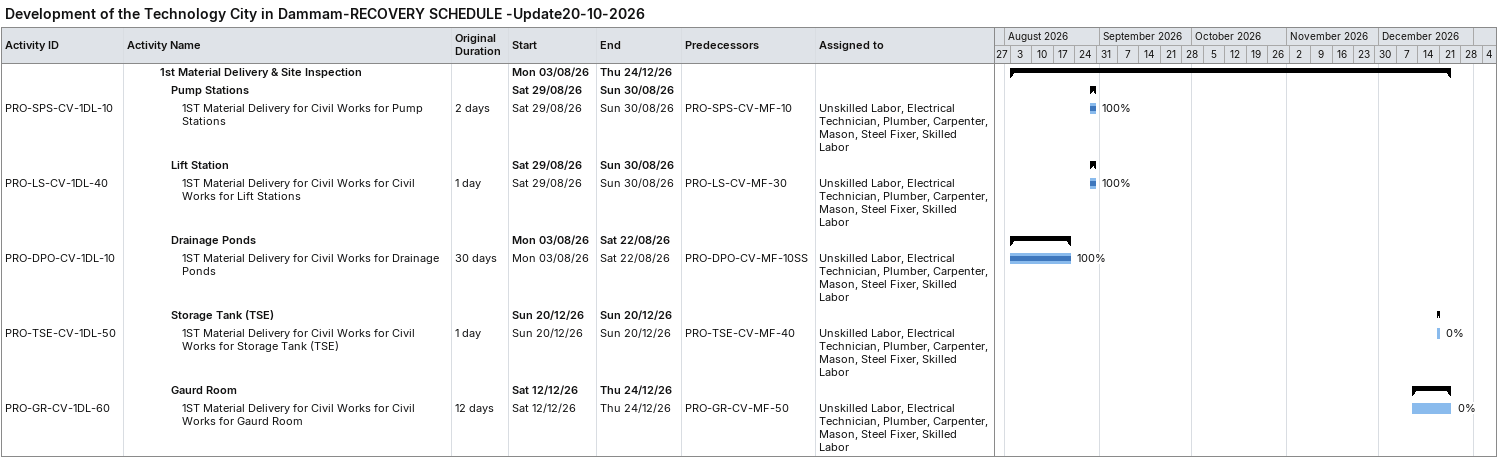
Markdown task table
Development of the Technology City in Dammam-RECOVERY SCHEDULE -Update20-10-2026

| ID | Level | Task | Original duration | Start | Finish | Predecessors | Resources | % complete |
|---|---|---|---|---|---|---|---|---|
|  | 4 | **1st Material Delivery & Site Inspection** |  | 2026-08-03 | 2026-12-24 |  |  |  |
|  | 5 | **Pump Stations** |  | 2026-08-29 | 2026-08-30 |  |  |  |
| PRO-SPS-CV-1DL-10 | 6 | 1ST Material Delivery for Civil Works for Pump Stations | 2d | 2026-08-29 | 2026-08-30 | PRO-SPS-CV-MF-10 | Unskilled Labor, Electrical Technician, Plumber, Carpenter, Mason, Steel Fixer, Skilled Labor | 100 |
|  | 5 | **Lift Station** |  | 2026-08-29 | 2026-08-30 |  |  |  |
| PRO-LS-CV-1DL-40 | 6 | 1ST Material Delivery for Civil Works for Civil Works for Lift Stations | 1d | 2026-08-29 | 2026-08-30 | PRO-LS-CV-MF-30 | Unskilled Labor, Electrical Technician, Plumber, Carpenter, Mason, Steel Fixer, Skilled Labor | 100 |
|  | 5 | **Drainage Ponds** |  | 2026-08-03 | 2026-08-22 |  |  |  |
| PRO-DPO-CV-1DL-10 | 6 | 1ST Material Delivery for Civil Works for Drainage Ponds | 30d | 2026-08-03 | 2026-08-22 | PRO-DPO-CV-MF-10SS | Unskilled Labor, Electrical Technician, Plumber, Carpenter, Mason, Steel Fixer, Skilled Labor | 100 |
|  | 5 | **Storage Tank (TSE)** |  | 2026-12-20 | 2026-12-20 |  |  |  |
| PRO-TSE-CV-1DL-50 | 6 | 1ST Material Delivery for Civil Works for Civil Works for Storage Tank (TSE) | 1d | 2026-12-20 | 2026-12-20 | PRO-TSE-CV-MF-40 | Unskilled Labor, Electrical Technician, Plumber, Carpenter, Mason, Steel Fixer, Skilled Labor | 0 |
|  | 5 | **Gaurd Room** |  | 2026-12-12 | 2026-12-24 |  |  |  |
| PRO-GR-CV-1DL-60 | 6 | 1ST Material Delivery for Civil Works for Civil Works for Gaurd Room | 12d | 2026-12-12 | 2026-12-24 | PRO-GR-CV-MF-50 | Unskilled Labor, Electrical Technician, Plumber, Carpenter, Mason, Steel Fixer, Skilled Labor | 0 |
